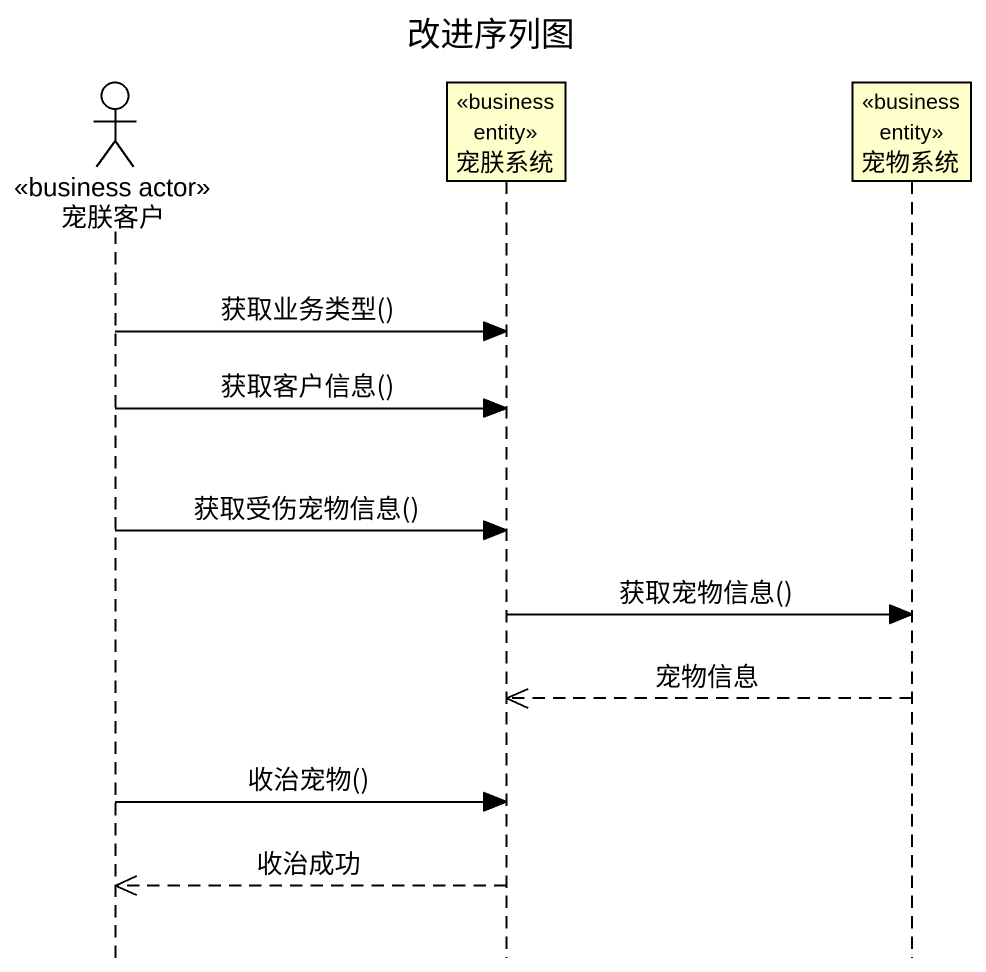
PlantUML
@startuml
title 改进序列图
hide footbox
actor 宠朕客户 <<business actor>>
participant 宠朕系统 <<business entity>>
participant 宠物系统 <<business entity>>

宠朕客户 -> 宠朕系统 : 获取业务类型()
宠朕客户 -> 宠朕系统 : 获取客户信息()
宠朕客户 -> 宠朕系统 : 获取受伤宠物信息()
宠朕系统 -> 宠物系统 : 获取宠物信息()
宠物系统 -->> 宠朕系统 : 宠物信息
宠朕客户 -> 宠朕系统 : 收治宠物()
宠朕系统 -->> 宠朕客户 : 收治成功
@enduml
